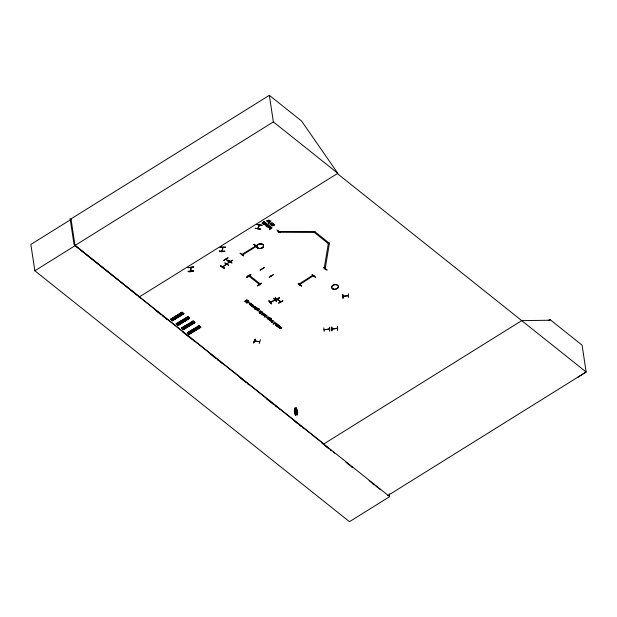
<?xml version="1.0" encoding="UTF-8"?>
<svg xmlns="http://www.w3.org/2000/svg" width="617" height="617" viewBox="0 0 617 617"><rect width="100%" height="100%" fill="white"/><g stroke="black" fill="none" stroke-linecap="round" stroke-linejoin="round"><path stroke-width="0.93" d="M265.757 314.824L264.847 314.562L263.282 315.441L265.225 314.909L264.323 316.274L265.981 315.002M268.696 317.161L267.786 316.907L266.22 317.786L268.156 317.246L267.261 318.611L268.919 317.346M262.31 314.223C262.341 316.205 265.703 314.03 263.744 313.328M251.127 303.942C251.181 302.885 249.16 303.549 249.677 304.297C250.857 305.384 247.787 303.41 250.34 303.155A0.841 0.571 -8.6 0 1 250.895 303.186L251.096 303.718M255.7 308.94L256.379 309.765L258.022 308.654M268.202 224.981C268.287 225.621 266.367 224.087 266.382 225.683C267.801 226.886 264.485 224.912 267.122 224.603A0.841 0.571 -8.6 0 1 267.678 224.642L268.202 225.105M278.205 326.887L278.876 327.712L280.527 326.601M271.796 227.712L270.716 227.472L269.614 228.298A0.848 0.578 -8.6 0 0 269.675 228.652A0.979 0.671 -8.6 0 0 270.215 228.946L269.482 229.401L272.02 227.897M254.335 307.752L254.559 308.485L254.867 308.107M272.004 321.843L272.228 322.575L272.537 322.197M255.245 228.205L260.359 229.323L260.42 228.899M255.268 228.375L260.451 229.115M264.377 267.655L260.012 270.223L264.338 267.431M254.574 307.605L254.89 308.315M272.244 321.696L272.56 322.406M241.687 254.227L242.388 255.076L256.603 246.222L255.739 245.242L255.723 245.689L256.148 245.396M255.708 245.281L255.962 245.759L241.741 254.559M277.079 299.021L277.465 298.481M277.581 298.574L277.118 298.366M299.546 285.185L299.931 284.946L299.453 284.938M228.575 260.197L231.915 262.873M312.148 274.719L315.611 277.326L312.156 274.688M224.812 251.003C225.22 251.42 219.035 252.538 219.444 250.918M219.459 251.142L224.835 251.227M224.804 251.428L219.428 251.304M257.783 228.73L259.448 225.035M259.402 225.197L257.759 228.652M314.3 231.306L314.223 232.362L278.321 232.277L278.606 231.182M329.401 243.353L325.167 268.804L324.118 268.804L328.352 243.345M267.562 226.74L267.878 227.179L268.025 225.706M271.31 276.054L271.064 275.668M314.038 276.03L314.2 275.614M220.223 247.371L225.637 247.247L220.192 247.147M222.112 250.487L222.066 251.181L222.814 247.417M222.999 247.417L222.143 250.803M222.876 247.564L223.015 247.494M224.495 267.932C224.704 268.734 219.799 266.498 220.77 265.518M224.31 268.302L220.593 265.858M267.601 226.956L267.755 225.876M253.88 244.54C262.001 248.666 254.297 247.162 254.088 244.178M257.204 247.224L253.895 244.502M275.398 297.525L275.19 297.895L278.529 300.548M190.908 267.747L190.977 271.148L190.915 270.724M191 270.809L191 271.094M271.387 303.926C267.909 298.235 267.925 301.389 271.619 303.587M225.976 259.379C225.575 258.114 227.557 261.801 229.254 262.001M228.938 261.77L229.092 261.253L229.131 261.654M229.408 261.909L226.115 259.209M248.142 275.467L248.551 276.038L248.204 275.83M248.181 275.745L248.666 275.922L248.289 275.375M259.919 284.877L259.464 284.745L259.904 284.645M277.033 298.813L276.971 298.458M323.848 327.851L324.133 331.398M343.16 298.127L342.612 294.479M331.83 327.164L331.884 330.943L331.853 326.971M253.464 342.89L255.261 339.211L253.687 342.72M253.68 342.89L255.261 339.211M259.256 343.584L260.436 339.612M275.313 324.843L276.285 325.807L277.002 324.126M275.544 324.696L276.246 325.452L276.763 323.902M257.999 228.714L258.107 228.074M222.598 266.899L226.539 264.014M226.038 263.945L226.231 264.415L226.046 263.899L226.655 264.145L226.609 263.714M226.1 264.331L226.462 264.022M263.189 223.393L262.881 223.848L262.017 223.3A0.918 0.625 -8.6 0 1 261.994 222.938C263.228 221.773 265.472 223.855 263.76 221.688L264.732 222.29L264.423 222.745M280.295 301.698L280.411 301.273M231.915 263.089L228.498 260.451M343.06 296.237L348.474 295.597M324.534 329.578L324.604 329.331M348.489 295.728L343.145 296.368M329.47 329.162L324.133 329.81M332.031 328.984L337.445 328.344L332.054 329.131M190.769 271.118L190.892 267.462M190.776 270.786L190.722 270.4L190.73 271.094M255.793 245.628L256.317 245.497L255.947 245.743M278.591 231.637L278.144 231.699M230.55 261.693L230.534 261.377M325.383 268.966L325.012 268.703M220.739 265.75L224.472 268.164M252.176 306.387L252.438 306.796L253.595 305.122M252.206 306.61L253.117 305.292M276.169 323.123L273.061 324.041L274.681 321.943M270.246 302.245L270.732 301.721M273.47 323.74L274.264 322.861M276.2 323.347L274.488 322.868L274.92 322.128M267.994 221.218C268.727 221.927 268.865 219.22 269.012 220.369M268.511 223.123C269.205 224.673 270.932 219.814 270.902 221.179M268.542 223.346L270.693 221.025M226.547 263.783L226.277 264.415M222.729 266.984L226.663 264.091M269.336 220.986L267.739 221.758L268.518 220.331M254.057 244.401L257.443 247.085M275.367 297.756L280.596 301.937M294.81 408.331L295.45 415.033C291.764 406.048 298.381 405.076 297.51 414.724L296.137 408.138M295.813 414.979L295.042 408.3M297.124 414.778L295.882 408.169L296.345 408.045M297.363 414.632C293.661 417.061 294.533 408.67 295.057 408.292M295.79 414.971L294.718 408.338M295.836 414.971L294.903 408.199M268.256 221.973L268.511 222.375L269.83 220.832M258.939 308.585L259.634 309.672L257.559 310.775A0.964 0.663 -8.6 0 1 257.011 310.49C256.865 308.222 260.736 310.706 258.646 308.77M268.819 226.809L268.688 227.542L269.305 227.472M253.363 306.41L253.302 307.22L254.073 306.973M271.256 320.362C275.012 320.601 269.29 320.647 271.742 321.064M279.948 327.604L279.887 328.414L280.65 328.167M268.287 222.197L269.374 221.202M268.873 300.788L271.65 303.811M265.372 223.516L266.367 223.331M222.644 266.814L222.999 266.305M228.498 265.202L224.735 262.842L228.437 265.04M271.04 320.416C269.513 321.218 272.004 322.352 272.174 321.102M270.331 302.183L274.897 300.016L274.38 299.97M577.566 377.411L586.15 372.005L582.086 345.15L549.878 319.467L548.251 320.478M387.8 495.574L586.15 372.005L337.314 173.57L337.784 173.277L301.551 121.009L269.344 95.326L70.994 218.896L75.043 245.697L389.697 496.616L349.477 521.673L34.83 270.755L30.85 244.448L71.071 219.39M269.344 95.326L273.37 121.904L75.012 245.481L323.848 443.916L522.198 320.339M34.83 270.755L75.043 245.697M138.964 297.139L337.823 173.308L273.37 121.904M264.107 221.588L263.397 221.935M263.845 223.439L263.382 224.287L263.698 223.315M263.868 223.979L264.277 224.31L264.107 223.832L265.919 223.045L265.696 223.423M267.068 223.94C267.068 225.259 263.945 225.39 264.755 224.033M265.734 224.457L265.441 224.804L264.801 224.264M265.989 224.534C267.362 223.261 264.716 224.133 265.958 224.31M265.765 224.673L265.403 223.732L266.845 223.763M272.652 223.747L269.853 224.249L272.074 222.621L272.328 223.022L270.354 224.01M267.786 226.092L266.182 226.771L268.503 225.089L268.757 225.483L268.033 226.061L269.606 225.969M273.339 223.632L270.902 225.082L272.683 223.971M273.855 224.056L273.478 223.932C274.966 226.331 273.316 224.264 271.742 225.406A0.918 0.625 -8.6 0 0 271.773 225.768C269.745 225.83 277.025 226.077 273.508 224.156L273.154 224.403M269.035 226.67C269.961 227.079 271.573 227.187 269.444 226.478C266.567 227.272 270.454 228.483 269.606 227.611M270.447 228.799C273.377 226.825 268.565 228.467 270.416 228.575M329.455 243.676L328.406 243.676L314.238 232.378L315.017 231.529M260.474 283.859L259.695 284.699L248.52 275.791L249.299 274.943M328.406 243.676L329.185 242.828M247.456 300.895L244.656 301.389L246.877 299.769M245.157 301.15L247.093 299.939M247.88 300.564L248.173 300.996L245.705 302.222L247.486 301.111M247.957 301.543L248.312 301.297C251.52 303.541 244.88 302.716 246.576 302.908A0.918 0.625 -8.6 0 1 246.545 302.546L248.944 302.23L247.903 301.312M254.505 307.011L253.086 307.374L252.939 306.726L253.788 306.125L255.222 306.765L253.587 306.271M254.366 307.976L253.888 307.952L255.546 306.68M254.605 307.821L255.77 306.857M254.698 308.801L254.435 309.21L254.443 308.6M256.649 307.559L254.775 308.654L256.425 307.382M255.739 309.156L255.322 309.094L256.981 307.821M257.798 308.477L256.117 309.41L257.204 308.006M313.552 275.614L299.392 284.792L298.736 284.275L312.896 275.089M257.79 310.629C260.559 308.724 255.901 310.32 257.752 310.405M261.415 311.361C261.415 312.68 258.292 312.811 259.101 311.454M260.081 311.87L259.711 312.21L259.148 311.678M260.335 311.947C261.708 310.675 259.063 311.554 260.305 311.732M261.955 311.793L259.41 313.297L261.731 311.616M262.51 312.233L259.965 313.745L262.287 312.055M262.348 314.446L261.284 314.786L263.598 313.104M262.587 314.292C265.611 312.279 262.888 316.282 262.549 314.076M264.87 316.174L264.4 317.022L264.716 316.058M264.886 316.722L265.302 317.053L265.125 316.575L266.937 315.788M267.955 318.719L267.585 318.873L269.86 317.215M268.225 318.788C271.195 316.783 268.526 320.786 268.194 318.573M269.382 317.832L270.084 317.393M269.297 319.799L268.935 319.945L271.21 318.287M269.567 319.868C272.544 317.855 269.876 321.858 269.536 319.645M270.724 318.904L271.434 318.465M272.035 322.066L271.557 322.043L273.215 320.771M272.274 321.92L273.439 320.948M277.033 324.349L277.75 324.912L277.951 324.55M278.236 327.103L277.827 327.041L279.486 325.768M280.303 326.424L278.622 327.357L279.709 325.946M281.082 328.205L279.663 328.568L279.516 327.92L280.365 327.326L281.807 327.959L280.164 327.465M271.133 275.93L270.917 275.76M273.316 274.596L269.074 277.457L273.37 274.804M227.974 257.783L223.678 260.436L228.113 257.883M280.234 232.648L276.91 229.956M229.1 261.639L228.83 261.315M278.367 231.12L278.321 232.277M232.763 260.143L227.364 263.397M228.498 262.935L232.763 260.297M230.858 261.662L230.226 261.708M246.453 277.095C246.306 277.75 251.867 275.506 250.733 274.457M257.328 285.926L261.593 283.288M277.01 298.736L277.627 298.867M275.089 300.371L279.609 297.633L275.105 300.363M275.282 300.086L275.275 300.525L279.594 297.664M278.629 303.202C285.872 298.096 282.979 301.898 278.568 302.993M182.331 312.433L170.693 319.544L182.37 312.457M170.724 319.575L182.539 312.457L170.793 319.621M172.228 320.732L183.889 313.644L183.534 313.289L171.796 320.47L183.689 313.552M182.539 312.457L182.216 312.194L170.469 319.359L182.216 312.194L183.858 313.552L172.328 320.902L170.6 319.398M176.477 324.156L188.224 316.991L176.285 323.933M188.224 316.991L187.9 316.722L176.161 323.91L187.9 316.722L189.542 318.079L177.727 325.198L189.573 318.171L177.472 324.982L189.218 317.817L189.542 318.079L178.043 325.46L189.689 318.341M182.987 329.393L194.81 322.282L193.152 320.925L181.421 328.105L193.314 321.187M181.545 328.128L193.638 321.442L181.992 328.56L181.668 328.298M182.748 329.2L194.486 322.012L194.833 322.367L183.064 329.463L182.748 329.2L194.486 322.012M194.633 322.282L183.187 329.486M183.28 329.632L194.949 322.544L183.311 329.655L181.46 328.128M187.707 332.979L199.507 326.123L199.029 325.599L187.29 332.787L189.188 334.329L200.826 327.218L199.021 325.606M187.391 332.717L199.384 325.953M187.537 332.979L199.507 326.123M189.026 334.075L188.601 333.859L200.571 327.01M188.601 333.859L200.363 326.763M200.702 327.049L189.041 334.144M189.18 334.337L200.803 327.218M240.129 253.209L243.484 255.916L240.144 253.232M323.802 267.462L327.141 270.146L323.647 267.315M264.786 222.853L265.626 222.76M266.444 224.642L267.084 224.387A0.841 0.571 -8.6 0 1 267.469 224.38M268.788 226.501L269.991 226.3M254.59 341.008L259.641 341.594M259.618 341.756L254.482 341.132M183.457 313.374L171.819 320.493L172.243 320.755M183.797 313.644L172.22 320.663M178.043 325.46L177.472 324.982L189.141 317.909M181.76 328.391L193.514 321.28L193.082 321.01M296.507 408.076L297.247 414.763M270.369 302.361L274.989 300.124M276.408 301.505L273.601 298.32L276.609 301.435M342.62 294.456L342.913 298.196L342.913 294.448M266.737 220.77L267.007 221.171L268.549 220.547M266.775 220.986L268.804 220.207M268.033 221.441L269.86 221.056M273.508 323.956L274.804 323.3M251.204 305.616L251.481 306.032L253.147 305.508M251.242 305.839L253.626 305.346M347.988 295.636L347.834 295.396M298.289 283.465L301.597 286.149M270.385 224.226L273.377 223.855M245.188 301.374L247.911 300.788M332.532 329.092L332.594 328.637M230.804 261.662L230.689 261.246L231.082 261.901M294.656 408.932L296.461 408.662M295.096 411.832L296.893 411.554M295.196 412.503L296.993 412.233M295.288 413.105L297.085 412.827M295.389 413.776L297.193 413.506M295.458 414.223L297.255 413.953M348.636 297.517L348.358 293.746M329.617 330.951L329.617 327.203L329.586 330.735M324.102 329.671L329.347 329.008M337.599 330.265L337.568 326.493L337.568 330.049M193.483 266.96L188.069 267.67L193.491 267.169M188.054 267.593L193.483 267.084M268.04 226.3L269.637 226.184M226.115 258.878L226.208 259.564M521.735 320.632L549.994 320.231L549.878 319.467M278.444 231.545L314.346 231.63M220.215 247.294L225.598 247.378M343.546 296.145L343.623 295.89M256.965 224.603L262.14 225.344M329.663 330.913L329.355 327.195M336.874 328.56L336.805 328.144M269.413 318.048C271.279 318.542 268.117 320.555 267.986 318.943M270.763 319.128C272.629 319.614 269.467 321.627 269.328 320.015M255.014 341.039L255.068 340.8M325.198 269.058L325.113 268.472M176.393 324.095L188.247 317.076M277.581 299.199L280.774 301.782M315.063 231.861L329.231 243.16M269.074 226.894L269.991 227.627M268.85 227.025L269.56 227.588M263.729 223.539L265.217 222.907L265.958 223.269M263.243 223.624C260.798 222.267 264.647 223.724 264.77 222.413M312.95 275.421L313.598 275.938M249.345 275.275L260.521 284.182M277.01 323.987L277.982 324.766M253.618 306.495L254.536 307.227M271.287 320.585L272.205 321.318M280.195 327.689L281.113 328.421M274.295 323.084L274.843 323.516M253.402 306.626L254.104 307.189M271.071 320.717L271.773 321.28M279.979 327.828L280.681 328.383M264.747 316.274L266.236 315.649L266.976 316.004M155.523 310.343L160.79 314.547M162.294 315.75L163.806 316.945M165.31 318.148L166.814 319.351M182.624 331.954L191.656 339.157M193.16 340.36L194.663 341.556M210.474 354.166L215.742 358.369M217.246 359.564L218.75 360.768M220.254 361.971L221.765 363.166M238.324 376.378L245.851 382.378M247.355 383.581L248.859 384.777M266.174 398.582L273.701 404.59M275.205 405.785L276.709 406.989M278.221 408.192L279.725 409.387M294.024 420.794L297.787 423.794M299.291 424.997L300.803 426.2M302.307 427.396L303.811 428.599M321.873 443.006L328.622 448.389L323.385 444.209M330.126 449.585L331.622 450.78L330.103 449.592M333.118 451.968L334.615 453.163M345.852 462.125L349.6 465.11L348.034 463.953M351.096 466.305L352.592 467.501M369.074 480.643L374.318 484.823M375.815 486.019L377.311 487.214M378.807 488.409L380.303 489.605M139.427 296.846L74.048 244.471L70.099 218.387M351.027 466.352L352.523 467.547M372.691 483.705L374.187 484.9M256.155 245.427L256.155 245.126M230.619 261.809L230.519 261.269M197.841 326.331L199.492 327.681M191.972 321.65L193.622 323M181.028 312.919L182.678 314.277M186.712 317.454L188.362 318.804M192.766 329.424L194.424 330.774M181.637 320.547L183.288 321.897M186.897 324.743L188.555 326.1M175.953 316.02L177.611 317.369M191.586 330.149L193.244 331.499M180.457 321.272L182.108 322.622M185.717 325.467L187.375 326.817M174.773 316.737L176.431 318.094M190.537 330.789L192.195 332.139M179.408 321.912L181.059 323.262M184.668 326.108L186.326 327.465M173.724 317.385L175.382 318.734M189.357 331.514L191.015 332.864M183.488 326.833L185.146 328.182M172.544 318.102L174.202 319.452M178.228 322.637L179.879 323.987M188.571 331.992L190.221 333.342M177.441 323.115L179.092 324.465M182.701 327.311L184.352 328.668M171.757 318.588L173.408 319.938M176.254 323.84L177.912 325.19M260.112 312.094C258.646 311.361 260.999 310.166 261.045 311.516M389.265 493.801L389.697 496.616M328.815 328.83L328.869 329.231M301.543 286.003L298.219 283.311M299.345 284.468L299.384 285.123M278.059 231.36L278.074 231.768M279.563 297.448L279.509 297.664M262.102 225.197L256.942 224.457M261.593 283.126L257.304 285.771M248.142 300.78L248.312 301.297M226.478 263.629L226.624 264.145M193.561 270.678C193.962 271.025 187.876 272.868 188.139 271.187M190.908 270.385L191.031 271.064M250.664 304.867C251.867 306.41 252.793 302.847 250.664 304.867M277.095 325.946C278.298 327.488 279.192 323.94 277.095 325.946M250.386 304.705L250.325 304.844A0.864 0.586 -8.6 0 0 250.409 305.222L250.664 305.43A0.856 0.578 -8.6 0 0 251.188 305.531L252.507 304.713A0.856 0.586 -8.6 0 0 252.422 304.335L251.435 304.05L250.386 304.705M276.817 325.784L276.763 325.923A0.864 0.586 -8.6 0 0 276.848 326.3L277.102 326.509A0.856 0.578 -8.6 0 0 277.619 326.609L278.938 325.791A0.856 0.586 -8.6 0 0 278.853 325.414L277.866 325.128L276.817 325.784M250.78 274.642L246.507 277.303L250.795 274.665M193.584 270.871L188.17 271.434L193.591 270.902M258.168 248.204A3.409 2.329 -8.6 0 0 263.559 246.175A3.409 2.329 -8.6 0 0 258.862 244.124A3.394 2.314 -8.6 0 0 258.161 248.127A3.394 2.314 -8.6 0 0 263.536 246.114A3.394 2.314 -8.6 0 0 258.855 244.07A3.409 2.329 -8.6 0 0 258.168 248.204M258.191 248.304A3.394 2.314 -8.6 0 0 263.567 246.283A3.394 2.314 -8.6 0 0 258.885 244.239A3.394 2.314 -8.6 0 0 258.191 248.304M333.003 289.049A3.386 2.314 -8.6 0 0 338.363 287.036A3.386 2.314 -8.6 0 0 333.697 284.992A3.386 2.314 -8.6 0 0 333.003 289.049M332.979 288.879A3.386 2.306 -8.6 0 0 338.332 286.866A3.386 2.306 -8.6 0 0 333.674 284.83A3.386 2.306 -8.6 0 0 332.979 288.879"/></g></svg>
